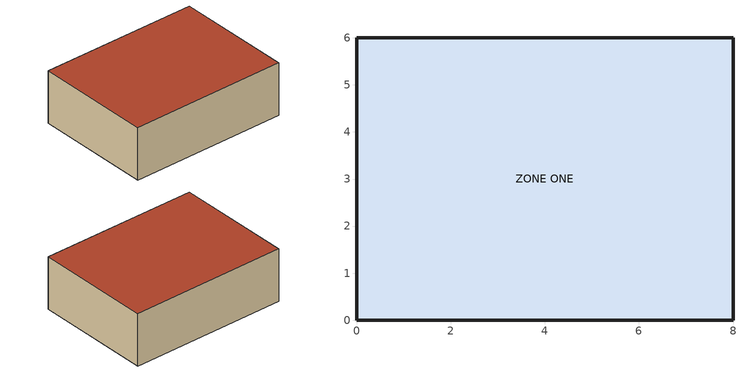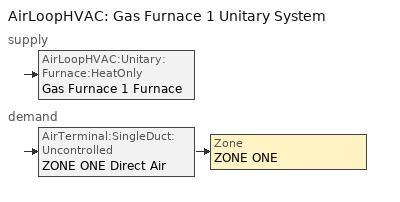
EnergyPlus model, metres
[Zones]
ZONE ONE
 floor outside (WALL-FLOOR): 0,0 0,6 8,6 8,0 z0
 wall outside (WALL-FLOOR): 8,6 0,6 0,0 8,0 8,6 z0:2.7
 roof outside (ROOF): 0,6 0,0 8,0 8,6 z2.7
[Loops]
AirLoopHVAC 'Gas Furnace 1 Unitary System'
 supply: AirLoopHVAC:Unitary:Furnace:HeatOnly 'Gas Furnace 1 Furnace'
 demand: AirTerminal:SingleDuct:Uncontrolled 'ZONE ONE Direct Air' > Zone 'ZONE ONE'
[Site:Location]
UNKNOWN: Latitude {deg}=45.32; Longitude {deg}=-75.67; Time Zone {hr}=-5; Elevation {m}=115
[Site:HeightVariation]
Wind Speed Profile Exponent=0.22; Wind Speed Profile Boundary Layer Thickness {m}=370; Air Temperature Gradient Coefficient {K/m}=0
[Building]
Furnace-Case HE170: North Axis {deg}=0; Terrain=Country; Loads Convergence Tolerance Value=0.04; Temperature Convergence Tolerance Value {deltaC}=0.4; Solar Distribution=FullInteriorAndExterior; Minimum Number of Warmup Days=6
[Material:NoMass] Roughness=VerySmooth; Thermal Absorptance=1e-07; Solar Absorptance=0; Visible Absorptance=0
Name | Thermal Resistance {m2-K/W}
INSULATION-Wall-Floor | 100
INSULATION-Roof | 0.14
[Construction]
WALL-FLOOR: INSULATION-Wall-Floor
ROOF: INSULATION-Roof
[Zone]
ZONE ONE: Type=1; Multiplier=1; Ceiling Height {m}=2.7; Volume {m3}=129.6
[ZoneControl:Thermostat]
Zone 1 Thermostat: Zone or ZoneList=ZONE ONE; Control Type Schedule=Zone Control Type Sched; Control 1=HeatCool Setpoints Set 1
[ThermostatSetpoint:SingleHeatingOrCooling]
HeatCool Setpoints Set 1: Setpoint Temperature Schedule=HeatCool Setpoints
[Zone equipment]
ZONE ONE: ZONE ONE Direct Air
[AirTerminal:SingleDuct:Uncontrolled]
ZONE ONE Direct Air: Availability Schedule=FanAndCoilAvailSched; Maximum Air Flow Rate {m3/s}=0.355
[AirLoopHVAC]
Gas Furnace 1 Unitary System: Design Supply Air Flow Rate {m3/s}=0.355
[AvailabilityManager:Scheduled]
Gas Furnace 1 Avail: Schedule=FanAndCoilAvailSched
[AirLoopHVAC:Unitary:Furnace:HeatOnly]
Gas Furnace 1 Furnace: Availability Schedule=FanAndCoilAvailSched; Supply Air Fan Operating Mode Schedule=FURNACE:HEATONLY Gas Furnace 1 Furnace Continuous Schedule; Maximum Supply Air Temperature {C}=80; Supply Air Flow Rate {m3/s}=0.355; Controlling Zone or Thermostat Location=ZONE ONE; Supply Fan=Gas Furnace 1 Supply Fan; Fan Placement=BlowThrough; Heating Coil=Gas Furnace 1 Heating Coil
[Coil:Heating:Gas]
Gas Furnace 1 Heating Coil: Availability Schedule=FanAndCoilAvailSched; Gas Burner Efficiency=0.8; Nominal Capacity {W}=10000; Parasitic Electric Load {W}=50; Part Load Fraction Correlation Curve=Fan-PLF-Curve-Default
[Fan:OnOff]
Gas Furnace 1 Supply Fan: Availability Schedule=FanAndCoilAvailSched; Fan Total Efficiency=0.441975; Pressure Rise {Pa}=249; Maximum Flow Rate {m3/s}=0.355; Motor Efficiency=0.441975; Motor In Airstream Fraction=1
[Schedule:Day:Hourly]
Zone HeatCool Setpoint All Days: 20, 20, 20, 20, 20, 20, 20, 20, 20, 20, 20, 20, 20, 20, 20, 20, 20, 20, 20, 20, 20, 20, 20, 20
Control Type All Days-HeatCool: 3, 3, 3, 3, 3, 3, 3, 3, 3, 3, 3, 3, 3, 3, 3, 3, 3, 3, 3, 3, 3, 3, 3, 3
SystemOnDaySched: 1, 1, 1, 1, 1, 1, 1, 1, 1, 1, 1, 1, 1, 1, 1, 1, 1, 1, 1, 1, 1, 1, 1, 1
[Schedule:Week:Daily]
Zone HeatCool Setpoint All Weeks: Zone HeatCool Setpoint All Days, Zone HeatCool Setpoint All Days, Zone HeatCool Setpoint All Days, Zone HeatCool Setpoint All Days, Zone HeatCool Setpoint All Days, Zone HeatCool Setpoint All Days, Zone HeatCool Setpoint All Days, Zone HeatCool Setpoint All Days, Zone HeatCool Setpoint All Days, Zone HeatCool Setpoint All Days, Zone HeatCool Setpoint All Days, Zone HeatCool Setpoint All Days
Control Type All Weeks-HeatCool: Control Type All Days-HeatCool, Control Type All Days-HeatCool, Control Type All Days-HeatCool, Control Type All Days-HeatCool, Control Type All Days-HeatCool, Control Type All Days-HeatCool, Control Type All Days-HeatCool, Control Type All Days-HeatCool, Control Type All Days-HeatCool, Control Type All Days-HeatCool, Control Type All Days-HeatCool, Control Type All Days-HeatCool
FanAndCoilWeekSched: SystemOnDaySched, SystemOnDaySched, SystemOnDaySched, SystemOnDaySched, SystemOnDaySched, SystemOnDaySched, SystemOnDaySched, SystemOnDaySched, SystemOnDaySched, SystemOnDaySched, SystemOnDaySched, SystemOnDaySched
[Schedule:Year]
HeatCool Setpoints: Zone HeatCool Setpoint All Weeks, 1, 1, 12, 31
Zone Control Type Sched: Control Type All Weeks-HeatCool, 1, 1, 12, 31
FanAndCoilAvailSched: FanAndCoilWeekSched, 1, 1, 12, 31
[Schedule:Compact]
FURNACE:HEATONLY Gas Furnace 1 Furnace Continuous Schedule: Through: 12/31, For: AllDays, Until: 24:00, 1
[Curve:Cubic]
Fan-PLF-Curve-Default: Coefficient1 Constant=1.00552; Coefficient2 x=0.182253; Coefficient3 x**2=-0.527668; Coefficient4 x**3=0.339946; Minimum Value of x=0; Maximum Value of x=1
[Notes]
Furnace-Standard 140-2007 Case HE170.idf
Case HE140 runs with weather file 'e', sinusoidal +/- 20C
Basic file description: Furnace-Base Building
Furnace Efficiency = 80%
Author:   R. H. Henninger,  GARD Analytics, Inc.
Date:     May 6, 2008
Run:      3 month run for location
Building: Fictional 1 zone building with near abiabatic surfaces and no windows.
No internal load, no infiltration
System:   Gas-fired Furnace.
Plant:    None.
Round 3 - Changed air mass flow rate and efficiency but still 200 W indoor fan
June 2004  Changing building model and specifying surface film coefficients and setting roof to 8m x 6m
Material layer names follow:
Material layer names follow:
INSIDE CONVECTION ALGORITHM,     SIMPLE;
OUTSIDE CONVECTION ALGORITHM,    SIMPLE;
